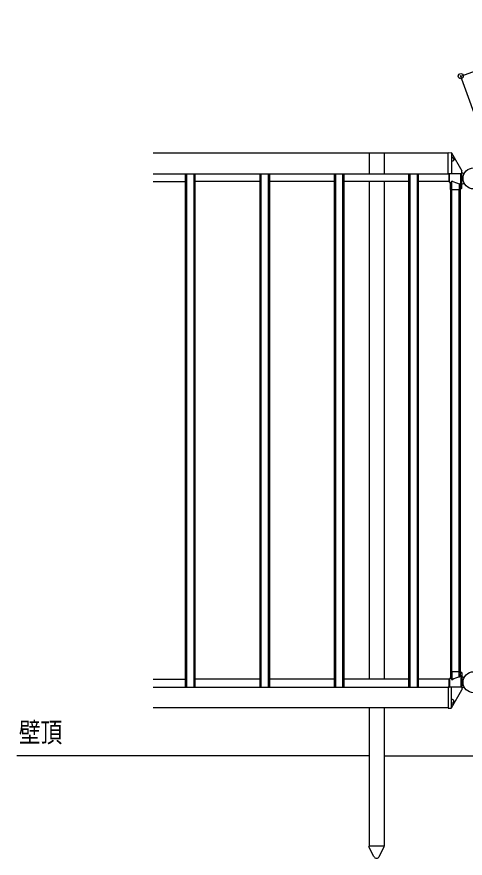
# Model space of a CAD drawing. Units: millimetres, scale not verified. Extents: x -4205 to 4205, y -2970 to 2970.
# Drawn here: x 247 to 990, y 584 to 1980 of the extents above; entities that cross this region are included whole.
import ezdxf
from ezdxf.enums import TextEntityAlignment as Align

# ---------------------------------------------------------------- set-up
doc = ezdxf.new("R2010")
doc.units = ezdxf.units.MM
doc.header["$LTSCALE"] = 12
for name, color, linetype in [('0-2_USER1', 3, 'Continuous'), ('0-4_YKK_A1', 4, 'Continuous'), ('0-5_YKK_D', 6, 'Continuous')]:
    doc.layers.add(name, color=color, linetype=linetype)
doc.styles.add('ＭＳ ゴシック', font='')
doc.styles.get('ＭＳ ゴシック').set_extended_font_data('MS Gothic')

msp = doc.modelspace()

# ---------------------------------------------------------------- linework, layer by layer
at = {"layer": '0-4_YKK_A1'}
for p, q in [((961.78, 1753.52), (473.02, 1753.52)), ((830.78, 1753.52), (830.78, 1719.52)), ((855.78, 1753.52), (855.78, 1719.52)), ((961.78, 1753.7), (961.78, 1754.4)), ((961.78, 1720.52), (961.78, 1753.7)), ((962.1, 1754.7), (967, 1754.4)), ((967.28, 1754.02), (984.48, 1724.22)), ((473.02, 1719.52), (961.8, 1719.52)), ((526.53, 867.52), (526.53, 1719.52)), ((526.53, 1719.52), (542.53, 1719.52)), ((528.53, 867.52), (528.53, 1719.52)), ((540.53, 867.52), (540.53, 1719.52)), ((542.53, 867.52), (542.53, 1719.52)), ((650.03, 867.52), (650.03, 1719.52)), ((650.03, 1719.52), (666.03, 1719.52)), ((652.03, 867.52), (652.03, 1719.52)), ((664.03, 867.52), (664.03, 1719.52)), ((666.03, 867.52), (666.03, 1719.52)), ((773.53, 867.52), (773.53, 1719.52)), ((773.53, 1719.52), (789.53, 1719.52)), ((775.53, 867.52), (775.53, 1719.52)), ((787.53, 867.52), (787.53, 1719.52)), ((789.53, 867.52), (789.53, 1719.52)), ((897.03, 867.52), (897.03, 1719.52)), ((897.03, 1719.52), (913.03, 1719.52)), ((899.03, 867.52), (899.03, 1719.52)), ((911.03, 867.52), (911.03, 1719.52)), ((913.03, 867.52), (913.03, 1719.52)), ((961.78, 1719.82), (961.78, 1720.52)), ((966.98, 1719.52), (962.08, 1719.52)), ((963.78, 1706.52), (963.78, 1719.32)), ((964.28, 1711.72), (964.28, 1719.52)), ((983.47, 1719.52), (966.98, 1719.52)), ((983.19, 1701.04), (983.19, 1719.52)), ((984.48, 1695.22), (984.48, 1724.22)), ((984.48, 1721.42), (988.61, 1719.49)), ((473.02, 1706.52), (526.53, 1706.52)), ((650.03, 1706.52), (542.53, 1706.52)), ((773.53, 1706.52), (666.03, 1706.52)), ((897.03, 1706.52), (789.53, 1706.52)), ((830.78, 1706.52), (830.78, 880.52)), ((855.78, 1706.52), (855.78, 880.52)), ((963.78, 1706.52), (913.03, 1706.52)), ((964.28, 1705.35), (964.28, 1711.72)), ((964.51, 1705.05), (966, 1704.68)), ((965.99, 1704.6), (965.99, 1704.64)), ((966.08, 1693.52), (965.99, 1704.6)), ((968.03, 1706.81), (968.03, 1706.87)), ((968.1, 1693.52), (968.03, 1706.81)), ((984.48, 1702.02), (988.61, 1703.94)), ((966.13, 1693.52), (966.08, 1693.52)), ((966.13, 1693.52), (968.1, 1693.52)), ((966.28, 893.52), (966.28, 1693.52)), ((968.35, 1693.52), (968.1, 1693.52)), ((968.28, 893.52), (968.28, 1693.52)), ((968.35, 1693.52), (980.22, 1693.52)), ((980.47, 1693.52), (980.22, 1693.52)), ((980.28, 893.52), (980.28, 1693.52)), ((980.52, 1702.41), (980.47, 1693.52)), ((980.47, 1693.52), (982.48, 1693.52)), ((983.19, 1701.04), (981.5, 1701.5)), ((982.28, 893.52), (982.28, 1693.52)), ((982.37, 1700.38), (982.33, 1697.02)), ((982.51, 1695.97), (982.48, 1693.52)), ((984.48, 1695.22), (982.5, 1695.22)), ((984.48, 1701.04), (983.19, 1701.04)), ((473.02, 880.52), (526.53, 880.52)), ((650.03, 880.52), (542.53, 880.52)), ((773.53, 880.52), (666.03, 880.52)), ((897.03, 880.52), (789.53, 880.52)), ((963.78, 880.52), (913.03, 880.52)), ((963.78, 867.52), (963.78, 880.52)), ((964.28, 881.68), (964.28, 875.32)), ((964.51, 881.98), (966, 882.35)), ((966.08, 893.52), (965.99, 882.43)), ((965.99, 882.43), (965.99, 882.39)), ((966.13, 893.52), (966.08, 893.52)), ((966.13, 893.52), (968.1, 893.52)), ((968.1, 893.52), (968.03, 880.22)), ((968.03, 880.22), (968.03, 880.17)), ((968.35, 893.52), (968.1, 893.52)), ((968.35, 893.52), (980.22, 893.52)), ((980.47, 893.52), (980.22, 893.52)), ((980.47, 893.52), (982.48, 893.52)), ((980.52, 884.62), (980.47, 893.52)), ((983.19, 885.99), (981.5, 885.53)), ((982.37, 886.65), (982.33, 890.02)), ((982.51, 891.06), (982.48, 893.52)), ((984.48, 891.82), (982.5, 891.82)), ((984.48, 885.99), (983.19, 885.99)), ((983.19, 885.99), (983.19, 867.52)), ((984.48, 891.82), (984.48, 862.81)), ((984.48, 885.22), (988.61, 883.29)), ((473.02, 867.52), (963.78, 867.52)), ((961.78, 867.22), (961.78, 866.52)), ((961.78, 866.52), (961.78, 833.33)), ((966.98, 867.52), (962.08, 867.52)), ((964.28, 875.32), (964.28, 867.52)), ((983.47, 867.52), (966.98, 867.52)), ((984.48, 865.82), (988.61, 867.74)), ((967.28, 833.02), (984.48, 862.81)), ((473.02, 833.52), (961.78, 833.52)), ((830.78, 833.52), (830.78, 603.52)), ((855.78, 833.52), (855.78, 603.52)), ((961.78, 833.33), (961.78, 832.63)), ((962.1, 832.33), (967, 832.63)), ((830.78, 753.52), (246.64, 753.52)), ((855.78, 753.52), (1025.8, 753.52)), ((855.98, 603.52), (830.58, 603.52)), ((830.58, 603.52), (830.58, 602.52)), ((838.82, 586.26), (830.58, 602.52)), ((847.74, 586.26), (855.98, 602.52)), ((855.98, 602.52), (855.98, 603.52))]:
    msp.add_line(p, q, dxfattribs=at)
for points in [[(967.28, 1754.1), (967.28, 1753.4), (967.28, 1720.52), (967.28, 1719.82)], [(967.28, 1748.83), (968.52, 1747.53), (969.41, 1746.48), (970.22, 1745.37), (970.69, 1744.6), (971.08, 1743.78), (971.25, 1743.22), (971.34, 1742.64), (971.28, 1741.97), (970.99, 1741.36), (970.46, 1740.82), (969.92, 1740.5), (969.34, 1740.26), (968.03, 1739.95), (967.28, 1739.86)], [(980.53, 1702.51), (980.52, 1702.47), (980.52, 1702.41)], [(980.53, 884.52), (980.52, 884.56), (980.52, 884.62)], [(967.28, 832.93), (967.28, 833.63), (967.28, 866.52), (967.28, 867.22)], [(967.28, 838.2), (968.52, 839.5), (969.41, 840.55), (970.22, 841.66), (970.69, 842.43), (971.08, 843.25), (971.25, 843.81), (971.34, 844.39), (971.28, 845.06), (970.99, 845.67), (970.46, 846.21), (969.92, 846.53), (969.34, 846.77), (968.03, 847.08), (967.28, 847.17)]]:
    msp.add_lwpolyline(points, dxfattribs=at)
for centre in [(1004.29, 1711.72), (1004.29, 875.52)]:
    msp.add_circle(centre, 17.5, dxfattribs=at)
for centre, radius, start, end in [((962.08, 1754.4), 0.3, 86.5, 180), ((966.98, 1754.1), 0.3, 0, 86.5), ((962.08, 1719.82), 0.3, 180, 270), ((966.98, 1719.82), 0.3, 270, 0), ((964.58, 1705.35), 0.3, 180, 255.76567), ((966.39, 1704.67), 0.404, 115.51629, 184.42865), ((966.07, 1704.63), 0.081, 119.40778, 174.36781), ((966.4, 1704.71), 0.372, 119.03041, 181.48098), ((963.68, 1709.07), 4.76, 302.26654, 336.15958), ((968.29, 1707), 0.29, 154.79006, 206.86749), ((968.32, 1707), 0.322, 62.32215, 157.01311), ((1012.82, 1809.67), 111.58, 246.57561, 253.08521), ((980.3, 1702.64), 0.27, 27.48346, 76.63992), ((987.69, 1707.17), 8.39, 211.59854, 228.38969), ((980.33, 1702.64), 0.243, 328.03131, 31.47563), ((981.73, 1700.37), 0.642, 0.66004, 53.76853), ((964.58, 881.68), 0.3, 104.23433, 180), ((966.39, 882.36), 0.404, 175.57135, 244.48371), ((966.07, 882.4), 0.081, 185.63219, 240.59222), ((966.4, 882.32), 0.372, 178.51902, 240.96959), ((963.68, 877.96), 4.76, 23.84042, 57.73346), ((968.29, 880.03), 0.29, 153.13251, 205.20994), ((968.32, 880.04), 0.322, 202.98689, 297.67785), ((1012.82, 777.37), 111.58, 106.91479, 113.42439), ((980.3, 884.39), 0.27, 283.36008, 332.51654), ((987.69, 879.86), 8.39, 131.61031, 148.40146), ((980.33, 884.39), 0.243, 328.52437, 31.96869), ((981.73, 886.66), 0.642, 306.23147, 359.33996), ((962.08, 867.22), 0.3, 90, 180), ((966.98, 867.22), 0.3, 0, 90), ((962.08, 832.63), 0.3, 180, 273.5), ((966.98, 832.93), 0.3, 273.5, 0), ((843.28, 588.52), 5, 206.87405, 333.12595)]:
    msp.add_arc(centre, radius, start, end, dxfattribs=at)
for centre, major_axis, ratio, start_param, end_param in [((983.47, 1719.82), (1.01, 0), 0.29701, 4.712389, 6.2831853), ((983.57, 1697.02), (0.03, 2), 0.617542, 1.5810361, 2.1300431), ((983.57, 890.02), (0.03, -2), 0.617542, 4.1531422, 4.7021492), ((983.47, 867.22), (1.01, 0), 0.29701, 0, 1.5707963)]:
    msp.add_ellipse(centre, major_axis=major_axis, ratio=ratio, start_param=start_param, end_param=end_param, dxfattribs=at)
at = {"layer": '0-5_YKK_D'}
for p, q in [((982.88, 1881.44), (2838.77, 2556.93)), ((1018.45, 1783.71), (982.54, 1882.38))]:
    msp.add_line(p, q, dxfattribs=at)
msp.add_circle((982.88, 1881.44), 4.25, dxfattribs=at)

# ---------------------------------------------------------------- texts
at = {"layer": '0-2_USER1', "style": 'ＭＳ ゴシック', "width": 0.8}
msp.add_text('壁頂', height=32.99, dxfattribs=at).set_placement((250, 766), align=Align.BOTTOM_LEFT)

doc.saveas('drawing.dxf')
